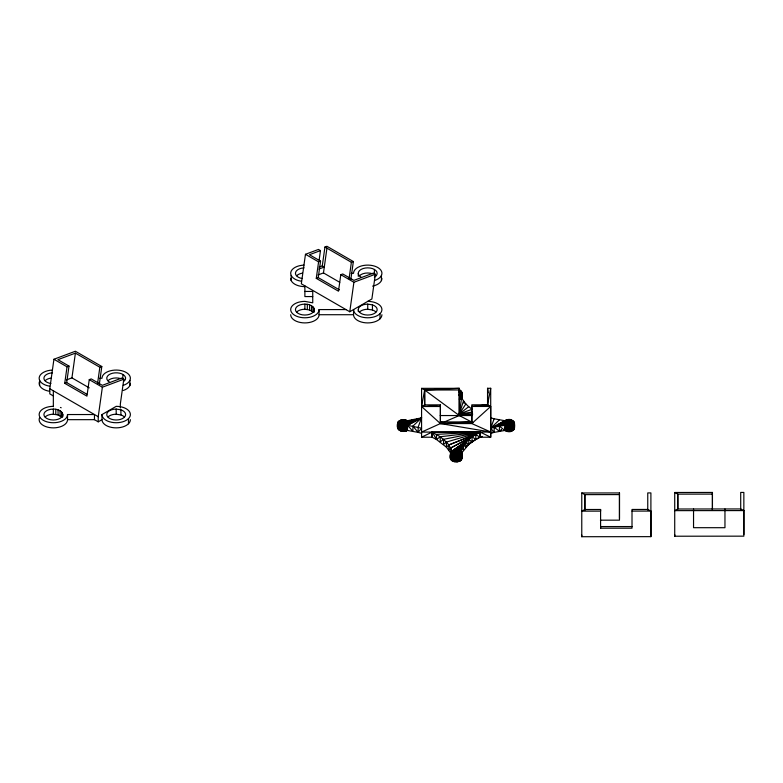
<?xml version="1.0" encoding="UTF-8"?>
<svg xmlns="http://www.w3.org/2000/svg" width="783" height="783" viewBox="0 0 783 783"><rect width="100%" height="100%" fill="white"/><g stroke="black" fill="none" stroke-linecap="round" stroke-linejoin="round"><path stroke-width="1.17" d="M487.564 405.349L487.564 388.29L490.706 388.29L490.706 437.217L480.204 432.089L472.071 436.748L452.124 451.096L450.734 453.112L446.418 447.201L436.483 439.498L432.079 437.217L421.577 437.217L421.577 388.358L424.65 390.003L421.577 406.514L440.398 423.564L471.816 423.564L490.706 432.02L421.577 432.089L440.398 423.564L471.816 421.929L471.816 406.465L487.564 404.821L490.706 406.446L490.706 437.217L480.204 437.217L470.583 442.336M647.756 509.978L647.756 492.918L650.898 492.918L650.898 536.649L581.769 536.717L581.769 535.083M581.769 536.717L581.769 492.987L619.47 492.947L619.47 520.166L600.404 520.176M743.85 510.585L674.721 510.643L677.794 509.009L740.708 508.95L743.85 510.585L743.85 536.159L674.721 536.218L674.721 534.583M712.432 509.929L712.432 492.448L674.721 492.487L674.721 536.218M740.708 509.479L740.708 492.429L743.85 492.429L743.85 534.525M398.567 421.371L400.651 420.177L397.999 422.164C397.461 426.725 404.576 427.078 407.512 425.335L421.577 428.193L418.122 432.373L407.512 430.464C401.532 433.361 394.926 429.74 397.999 422.164C400.044 419.228 404.547 419.228 407.512 420.696L421.577 417.838L418.122 427.244L418.122 432.373L421.577 433.332M450.656 457.693L450.46 458.544L450.656 452.564L455.08 451.125L460.159 451.096C463.712 453.67 462.831 461.686 457.615 461.716C452.828 462.91 448.258 458.897 450.616 453.758M493.721 431.717L490.706 433.332L494.161 432.373L494.161 427.244L504.781 420.696L494.161 418.788L490.706 428.193L499.388 426.138L504.702 423.016L504.781 430.464C517.876 437.394 517.876 413.767 504.781 420.696L490.706 428.193L494.161 432.373L504.781 430.464L505.896 424.689C502.794 422.869 506.885 420.187 508.793 419.737L505.896 421.342L505.896 422.624L504.839 423.691L504.839 424.915L506.621 423.574L506.885 425.942M397.803 428.144L397.999 423.867L403.49 419.737L397.803 423.016L397.803 428.144L397.999 427.303M450.46 458.544L450.46 453.416L453.249 451.742L454.091 452.652L459.044 453.024L460.238 454.698L458.721 455.843M458.407 456.655L458.574 454.326L456.146 453.249L454.365 453.67L454.365 456.558M514.059 424.924L514.48 428.144L514.284 422.164L512.894 423.016L512.757 424.915C514.157 421.225 509.381 419.923 506.748 420.97L506.748 422.252L504.839 423.691L499.388 426.138L499.388 431.276L501.384 430.268M405.398 425.942L405.663 423.574L407.512 420.696L401.444 420.97L401.444 422.252L398.567 424.66L397.999 428.996L397.999 422.164L402.022 419.845L399.389 424.298L403.49 421.929L404.958 419.845L401.444 420.97L402.433 422.017C404.312 421.675 408.021 422.331 407.454 424.915L407.454 422.399L405.535 420.97L403.49 422.849L401.708 423.27L401.708 425.198M458.055 456.342L458.319 453.974L461.559 447.984L468.743 439.322L472.071 436.748L475.81 439.498L480.928 436.356M510.712 425.942L510.976 423.574L512.816 420.696L510.849 420.97L508.793 422.849L507.022 423.27L507.022 425.198M53.342 395.934L49.789 393.878L49.789 388.75L53.929 359.25L75.374 351.244L101.81 366.503L99.333 384.179M64.725 383.318L67.035 366.826L69.012 366.082L66.692 382.584L64.725 383.318L86.942 396.149L89.252 379.647L91.229 378.913L102.338 385.324L121.805 378.052L123.812 379.207L120.337 403.95L120.337 408.051M66.457 379.921L71.928 377.876L75.403 353.133L99.842 367.237L101.81 366.503M97.532 383.739L99.842 367.237M130.379 419.668A14.192 8.192 0 0 1 116.187 427.861A14.192 8.192 0 0 1 101.996 419.668L98.227 421.841L98.227 416.713L102.367 387.213L123.812 379.207M319.151 260.025L320.472 250.599L318.466 249.444L305.468 254.299L301.328 283.798L349.766 311.761L371.876 298.989L375.351 274.246L373.354 273.091L353.877 280.373L342.768 273.962L340.801 274.696L338.481 291.188L316.263 278.366L318.583 261.865L320.55 261.131L318.231 277.622L316.263 278.366M319.063 267.101L322.293 265.887L324.945 247.017L326.912 246.283L353.358 261.551L350.872 279.228M318.006 274.96L323.467 272.915L326.942 248.172M349.071 278.777L351.381 262.285L353.358 261.551M349.766 311.761L353.906 282.262L375.351 274.246M404.919 425.688L405.271 423.27L407.512 420.696M458.985 389.777C461.598 390.14 462.968 393.732 460.159 394.935L461.559 398.048L459.288 413.933L472.638 413.864M457.575 456.088L459.044 451.742L460.159 451.096L461.559 453.112L468.743 444.45L475.81 439.498L475.81 434.369L448.825 444.969L446.418 447.201L446.418 442.072L440.222 436.748L432.079 432.089L421.577 437.217M510.232 425.688L510.575 423.27L512.816 420.696M404.292 425.815L404.742 423.045L406.387 421.342M456.949 456.215L457.399 453.445L459.044 451.742L460.101 452.799L460.238 454.698L458.192 455.882M509.596 425.815L510.056 423.045L511.69 421.342M403.656 425.746L404.145 422.898L405.535 422.252L406.328 420.177L404.547 420.735L404.547 422.017L402.844 422.898L402.844 425.786M456.303 456.146L456.792 453.298L458.192 452.652L458.192 451.37L457.203 451.125L454.365 453.67L454.717 456.088M508.96 425.746L509.449 422.898L510.849 422.252L512.894 424.298L510.849 425.482M471.816 406.465L490.706 406.446L471.816 423.564L471.816 404.831L487.564 404.821L490.706 388.29M406.387 425.972L407.454 422.399L412.895 419.894L407.043 421.831L407.043 423.114L405.917 423.926L405.917 425.844M460.101 393.291L460.101 392.009L459.044 390.942L460.159 390.296L459.044 392.224L460.101 393.291L460.101 392.009L461.07 390.981L459.69 391.431L459.69 392.714L461.637 391.764L461.637 398.596L461.07 394.26L459.024 395.395M456.792 456.098L461.637 452.564L461.823 458.544L461.637 457.693M504.781 430.464L499.388 426.138L504.781 425.335L508.793 426.295L512.346 424.2L512.894 423.016L514.48 423.016L514.48 428.144M400.593 421.342L401.444 422.252L399.937 423.114L399.536 422.399L397.999 423.867L402.433 422.017L399.389 424.298L399.937 421.831L400.593 422.624L402.433 422.017L402.433 420.735L404.958 419.845L403.49 420.647L403.49 421.929L401.708 423.27L402.061 425.688M402.237 425.56L401.062 424.67L401.317 423.574L401.581 425.942M403.49 431.433L403.49 422.849L405.917 423.926L404.742 425.56M405.535 425.482L407.591 424.298L405.917 424.67L407.591 423.016L412.895 419.894M461.637 396.903L461.823 397.744L461.637 393.467L459.044 394.289L461.637 391.764L461.637 398.596M458.339 460.854L456.146 461.823L456.146 453.249L457.203 452.417L457.203 451.125L461.559 447.984L455.08 451.125L455.08 452.417L452.045 454.698L452.183 452.799L453.249 451.742L452.045 454.698L456.146 452.329L456.146 451.047L461.559 447.984L463.458 450.098L463.458 444.969L452.124 451.096L450.656 452.564L461.559 447.984L461.559 453.112M455.491 456.098L453.719 455.07L453.964 453.974L454.238 456.342M458.319 455.892L458.319 453.974L459.69 453.514L459.69 452.231L461.07 451.771L458.574 455.07L460.238 454.698L457.918 455.726M459.044 456.372L460.238 453.416L461.823 453.416L461.823 458.544M508.793 431.433L508.793 422.849L511.221 423.926L510.056 425.56M510.976 425.022L512.894 424.298L511.221 424.67L512.894 423.016M407.591 423.016L418.122 418.788L405.535 425.061L400.593 424.689L399.477 425.335L398.567 429.789L398.567 424.66L400.593 424.689L399.477 430.464L399.937 424.2L399.389 423.016L397.999 423.867M456.146 455.784L454.669 456.587L453.298 461.393L453.298 456.254L455.08 455.696L453.249 455.089L452.124 455.735L451.223 460.189L451.223 455.06L453.249 455.089L452.124 460.864L452.594 454.6L452.045 453.416L450.656 454.267L450.656 459.396L451.223 455.06L452.183 454.032L450.656 454.267C453.073 457.575 459.22 457.575 461.637 454.267L456.146 456.695L454.669 461.716L455.08 455.696L458.192 455.461M404.547 425.306L403.49 426.295L402.022 431.316L402.433 425.306L400.651 425.854L400.651 430.993L402.022 426.187L403.49 425.384M509.86 425.306L508.793 426.295L507.325 431.316L507.736 425.306L512.894 424.298M407.454 422.399L405.663 423.574L405.663 425.502M459.396 398.89L461.559 398.048L465.865 403.959L459.288 413.933L472.266 412.152M511.642 430.993L510.271 426.187L514.284 423.867L511.642 425.854L512.816 430.464L512.816 425.335L513.717 429.789L511.642 430.993L511.642 425.854L514.284 423.867L511.69 424.689L510.271 426.187L508.793 426.295L510.271 431.316L513.717 429.789L513.717 424.66L510.271 426.187L510.271 431.316L514.284 428.996L514.284 422.164L512.757 422.399L511.221 423.926L511.221 425.844M400.593 425.972L401.317 425.022M508.793 425.384L507.325 426.187L505.955 430.993L505.955 425.854L507.736 425.306L505.896 424.689L504.781 425.335L505.25 424.2L505.896 425.972L506.621 425.022L505.25 425.482L506.288 424.298L507.541 425.56M507.364 425.688L507.022 423.27L510.271 419.845L506.748 420.97L507.736 422.017L510.849 422.252L511.642 420.177L509.86 420.735L509.86 422.017L508.147 422.898L508.147 425.786M455.491 456.186L455.491 453.298L458.192 451.37L460.159 451.096M406.005 424.298L418.122 418.788L404.958 426.187L406.328 430.993L406.328 425.854L418.122 418.788L406.387 424.689L404.958 426.187L404.958 431.316L406.984 430.18M460.101 454.032L461.823 453.416L457.615 456.587L457.615 461.716L461.07 460.189L461.07 455.06L458.985 456.254L460.159 460.864L460.159 455.735L461.07 460.189L458.985 461.393L457.615 456.587L461.637 454.267L458.985 456.254M501.453 430.17L499.388 431.276L494.161 427.244L507.325 419.845L505.896 421.342L506.748 422.252L507.736 422.017L507.736 420.735L510.271 419.845L508.793 420.647L508.793 421.929L504.702 424.298L504.702 423.016L504.839 424.915L506.366 423.926L506.366 425.844M400.651 425.854L401.444 425.061M453.298 456.254L454.091 455.461M505.955 425.854L506.748 425.061M407.512 425.335L412.895 431.276L412.895 426.138L421.577 417.838L406.328 425.854L407.512 430.464L407.512 425.335L421.577 417.838M490.706 428.193L499.388 419.894M452.045 453.416L452.183 454.081L454.091 452.652L452.594 453.514L452.183 452.799L450.656 454.267L452.594 452.231L453.249 453.024L454.091 452.652L454.091 451.37L461.559 447.984M458.662 454.698L460.101 454.081L460.101 452.799L461.637 452.564L461.637 459.396L457.615 461.716L456.146 456.695L457.203 455.696M480.204 437.217L479.92 432.206L446.418 442.072L443.55 444.45L443.55 439.322L480.204 432.089L480.204 437.217L482.308 436.444M499.388 426.138L505.25 421.831L505.896 422.624L506.748 422.252L505.25 423.114L504.839 422.399L499.388 426.138L507.325 419.845M443.55 439.322L440.222 441.876L440.222 436.748L480.204 432.089L432.363 432.206L432.363 437.345L432.079 432.089L432.079 437.217M464.153 403.362L463.458 401.062L459.288 413.933L472.071 409.284L468.743 406.71L459.288 413.933L459.288 388.319L421.577 388.358M402.022 419.845L397.803 423.016L399.937 421.831L399.937 423.114M504.702 424.298L507.736 422.017L504.839 423.691M400.974 424.298L399.536 424.915L401.317 423.574L401.317 425.502M432.363 432.206L436.483 439.498L440.222 436.748M468.263 444.607L472.071 441.876L472.071 436.748L450.734 447.984L448.825 450.098L448.825 444.969L446.418 442.072M505.25 425.482L506.366 424.67M450.734 453.112L450.734 447.984L475.81 434.369L479.92 437.345L479.92 432.206L448.825 444.969L452.124 451.096L468.743 439.322L472.071 441.876L469.937 443.002M465.807 446.535L468.743 444.45L468.743 439.322M501.296 430.229L499.388 431.276L501.277 429.994M459.112 395.552L461.07 394.26L461.07 398.361M452.124 451.096L465.865 442.072L468.743 444.45M399.536 424.915L401.062 423.926L401.062 425.844M404.958 431.316L403.49 426.295L405.535 425.061M508.793 426.295L510.849 425.061M459.044 394.289L461.823 392.616L461.823 397.744M494.161 427.244L505.955 420.177M456.146 456.695L461.823 453.416M511.69 424.689L514.48 423.016L511.309 424.298M459.66 394.632L461.637 393.467M450.656 452.564L463.458 444.969L465.865 447.201L465.865 442.072M499.388 431.276L501.374 430.131M101.996 414.54L116.187 406.348A14.192 8.192 0 0 1 130.379 414.54A14.192 8.192 0 0 1 116.187 422.732A14.192 8.192 0 0 1 101.996 414.54L101.996 419.668M452.183 454.081L455.08 452.417L454.091 451.37M459.69 393.8L461.823 392.616L460.238 392.616M403.49 426.295L406.387 424.689M451.223 451.771L463.458 444.969M450.46 453.416L452.594 452.231L452.594 453.514M512.346 424.2L514.48 423.016M459.464 399.183L461.559 398.048L459.435 399.066M424.65 404.88L421.577 406.514L440.398 406.494L440.398 404.86L424.65 404.88L440.398 406.494L440.398 423.564L490.706 432.02M584.842 509.508L581.769 511.142L600.59 511.123L600.59 509.488L584.842 509.508L584.842 494.631L581.769 492.987M459.425 399.173L461.559 398.048M402.237 425.932L402.237 423.045L404.547 422.017M507.541 425.932L507.541 423.045L509.86 422.017M454.884 456.323L454.884 453.445L457.203 452.417M405.271 425.326L407.591 424.298L405.663 425.022M512.092 429.965L514.284 428.996L513.717 424.66M443.677 422.272L459.288 415.538L472.638 414.432M453.631 454.698L452.183 455.315L452.183 452.799M458.319 455.422L460.238 454.698M320.472 250.599L309.442 254.72L320.55 261.131M75.403 353.133L57.903 359.671L69.012 366.082M318.906 269.058L324.299 267.042L322.293 265.887M460.101 393.232L461.823 392.616M403.49 422.849L405.535 422.252M508.793 422.849L510.849 422.252M456.146 453.249L458.192 452.652M406.387 422.624L404.742 423.045L404.742 425.932M511.69 422.624L510.056 423.045L510.056 425.932M459.044 453.024L457.399 453.445L457.399 456.323M405.917 423.926L407.454 423.691M511.221 423.926L512.757 423.691M458.574 454.326L460.101 454.081M472.051 414.559L459.288 415.538L424.65 390.003L424.68 405.467M480.204 432.089L436.483 434.369L436.483 439.498M424.689 404.605L424.65 390.003L459.288 388.319L459.288 415.538L472.903 422.693M351.156 273.306L353.534 273.306A14.192 8.192 0 0 1 374.822 266.2A14.192 8.192 0 0 1 374.822 280.402M304.881 291.442L312.74 291.442L312.74 302.825L304.881 301.386A14.192 8.192 0 0 0 290.689 309.579A14.192 8.192 0 0 0 304.881 317.781A14.192 8.192 0 0 0 319.082 309.579L346.409 309.579M312.74 296.571L304.881 296.571L304.881 285.912M290.689 314.717A14.192 8.192 0 0 0 304.881 322.909A14.192 8.192 0 0 0 319.082 314.717L353.534 314.717A14.192 8.192 0 0 0 367.726 322.909A14.192 8.192 0 0 0 381.918 314.717M99.676 378.258L101.996 378.258A14.192 8.192 0 0 1 123.283 371.162A14.192 8.192 0 0 1 123.283 385.353M424.65 390.003L459.288 389.963M53.342 406.348A14.192 8.192 0 0 0 39.15 414.54A14.192 8.192 0 0 0 53.342 422.732A14.192 8.192 0 0 0 67.534 414.54L94.459 414.54L94.459 419.668L98.227 421.841M440.212 415.548L472.247 415.538M39.63 417.545A14.192 8.192 0 0 0 51.492 427.792A14.192 8.192 0 0 0 67.534 419.668L94.459 419.668M471.816 421.929L440.398 421.929L442.757 422.35M712.432 494.102L677.794 494.132L674.721 492.487M619.47 494.592L584.842 494.631L584.881 510.447M632.008 511.093L650.898 511.074L650.898 536.649M632.008 526.558L600.59 526.558L600.59 528.192L632.008 528.192L632.008 509.459L647.756 509.449L650.898 511.074M367.726 304.137L372.444 304.861A9.435 5.452 0 0 1 373.794 313.758A9.435 5.452 0 0 1 358.859 311.448A9.435 5.452 0 0 1 367.726 304.137L367.726 309.265A9.435 5.452 0 0 0 359.554 311.986M314.326 309.579A9.435 5.452 0 0 1 304.881 315.03A9.435 5.452 0 0 1 295.445 309.579A9.435 5.452 0 0 1 304.881 304.137C309.177 303.97 315.392 306.31 314.326 311.634M367.726 309.265L372.444 309.999A9.435 5.452 0 0 1 375.899 311.986M296.708 311.986A9.435 5.452 0 0 1 304.881 309.265L309.608 309.999L313.063 311.986L313.063 306.858M116.187 409.088L120.905 409.822A9.435 5.452 0 0 1 122.256 418.709A9.435 5.452 0 0 1 107.32 416.399A9.435 5.452 0 0 1 116.187 409.088L116.187 414.217A9.435 5.452 0 0 0 108.015 416.947M62.787 414.54A9.435 5.452 0 0 1 53.342 419.991A9.435 5.452 0 0 1 43.907 414.54A9.435 5.452 0 0 1 53.342 409.088C57.639 408.922 63.854 411.261 62.787 416.585M116.187 414.217L120.905 414.951A9.435 5.452 0 0 1 124.36 416.947M45.169 416.947A9.435 5.452 0 0 1 53.342 414.217L58.059 414.951L61.514 416.947L61.514 411.809M302.444 278.562L300.163 278.024A9.435 5.452 0 0 1 295.671 272.122A9.435 5.452 0 0 1 304.068 267.874M50.905 383.523L48.624 382.975A9.435 5.452 0 0 1 44.132 377.073A9.435 5.452 0 0 1 52.52 372.825M490.706 417.838L494.161 418.788M458.192 451.37L459.044 451.742M60.438 407.444L61.201 407.777M324.945 247.017L351.381 262.285M305.468 254.299L318.583 261.865M340.801 274.696L353.906 282.262M323.467 272.915L339.763 282.33M318.231 277.622L339.391 289.847M53.929 359.25L67.035 366.826M89.252 379.647L102.367 387.213M71.928 377.876L89.242 387.869M66.692 382.584L86.796 394.192M49.789 388.75L98.227 416.713M465.865 403.959L468.743 406.71M507.736 420.735L508.793 421.929M455.08 451.125L456.146 452.329M402.433 420.735L403.49 421.929M412.895 426.138L418.122 432.373M399.389 423.016L399.536 423.691L399.536 422.399M508.147 422.898L508.637 425.746M455.491 453.298L455.98 456.146M402.844 422.898L403.323 425.746M507.541 423.045L507.991 425.815M454.884 453.445L455.344 456.215M402.237 423.045L402.687 425.815M461.07 455.06L461.637 459.396M488.132 392.939L487.564 388.29L487.564 404.87M453.886 456.655L453.719 454.326L452.183 455.315L453.964 453.974L453.964 455.892M677.833 508.735L677.794 494.132L677.794 509.009M693.542 508.999L693.542 527.693L724.96 527.703L724.96 508.97M712.432 492.448L712.432 509.527M619.47 492.947L619.47 518.561M600.59 509.488L600.59 528.192M512.757 424.915L512.757 422.399L513.717 421.371L512.346 421.831L512.346 423.114L510.976 423.574L510.976 425.502M510.575 423.27L510.575 425.198M509.449 422.898L509.449 425.786M506.621 425.502L506.621 423.574L504.839 424.915L504.839 422.399M505.25 421.831L505.25 423.114M460.159 394.935L460.159 396.991M459.044 455.089L458.985 461.393M457.918 453.67L457.918 456.558M456.792 453.298L456.792 456.186M440.398 404.86L440.398 423.564M405.271 423.27L405.271 425.198M404.145 422.898L404.145 425.786M381.438 275.42L381.438 280.549M380.019 313.68L380.019 318.808M361.051 277.153A9.435 5.452 0 0 1 361.051 269.45A9.435 5.452 0 0 1 374.401 269.45L374.401 274.579A9.435 5.452 0 0 1 375.899 275.704M372.444 304.861L372.444 309.999M358.291 273.306L358.291 276.379M358.291 309.579L358.291 311.634M353.534 314.717L353.534 309.579A14.192 8.192 0 0 0 367.726 317.781A14.192 8.192 0 0 0 381.918 309.579A14.192 8.192 0 0 0 367.726 301.386M319.082 309.579L319.082 314.717M314.003 308.169L314.003 312.28M311.556 305.732L311.556 310.861M309.608 304.861L309.608 309.999M307.327 304.323L307.327 309.451M304.881 304.137L304.881 309.265M291.178 275.42L291.178 280.549M129.9 380.381L129.9 385.51M128.481 418.631L128.481 423.769M122.862 374.401L122.862 379.53M120.905 409.822L120.905 414.951M67.534 414.54L67.534 419.668M62.464 413.13L62.464 417.231M60.017 410.684L60.017 415.812M58.059 409.822L58.059 414.951M55.789 409.274L55.789 414.403M53.342 390.795L53.342 406.69M53.342 409.088L53.342 414.217M39.63 380.381L39.63 385.51M301.21 281.214A14.192 8.192 0 0 1 290.757 272.494A14.192 8.192 0 0 1 303.961 265.124M374.401 269.45A9.435 5.452 0 0 1 374.401 277.153M381.918 278.435A14.192 8.192 0 0 1 372.581 286.138M304.881 286.627A14.192 8.192 0 0 1 290.689 278.435M359.554 275.704A9.435 5.452 0 0 1 372.444 273.717M296.708 275.704A9.435 5.452 0 0 1 302.444 273.169M49.672 386.176A14.192 8.192 0 0 1 39.219 377.455A14.192 8.192 0 0 1 52.422 370.075M109.512 382.114A9.435 5.452 0 0 1 108.954 374.754A9.435 5.452 0 0 1 121.6 373.794A9.435 5.452 0 0 1 124.36 380.978M49.672 391.304A14.192 8.192 0 0 1 39.63 381.262M130.379 383.386A14.192 8.192 0 0 1 123.283 390.482M45.169 380.665A9.435 5.452 0 0 1 50.905 378.12M108.015 380.665A9.435 5.452 0 0 1 120.905 378.669"/></g></svg>
